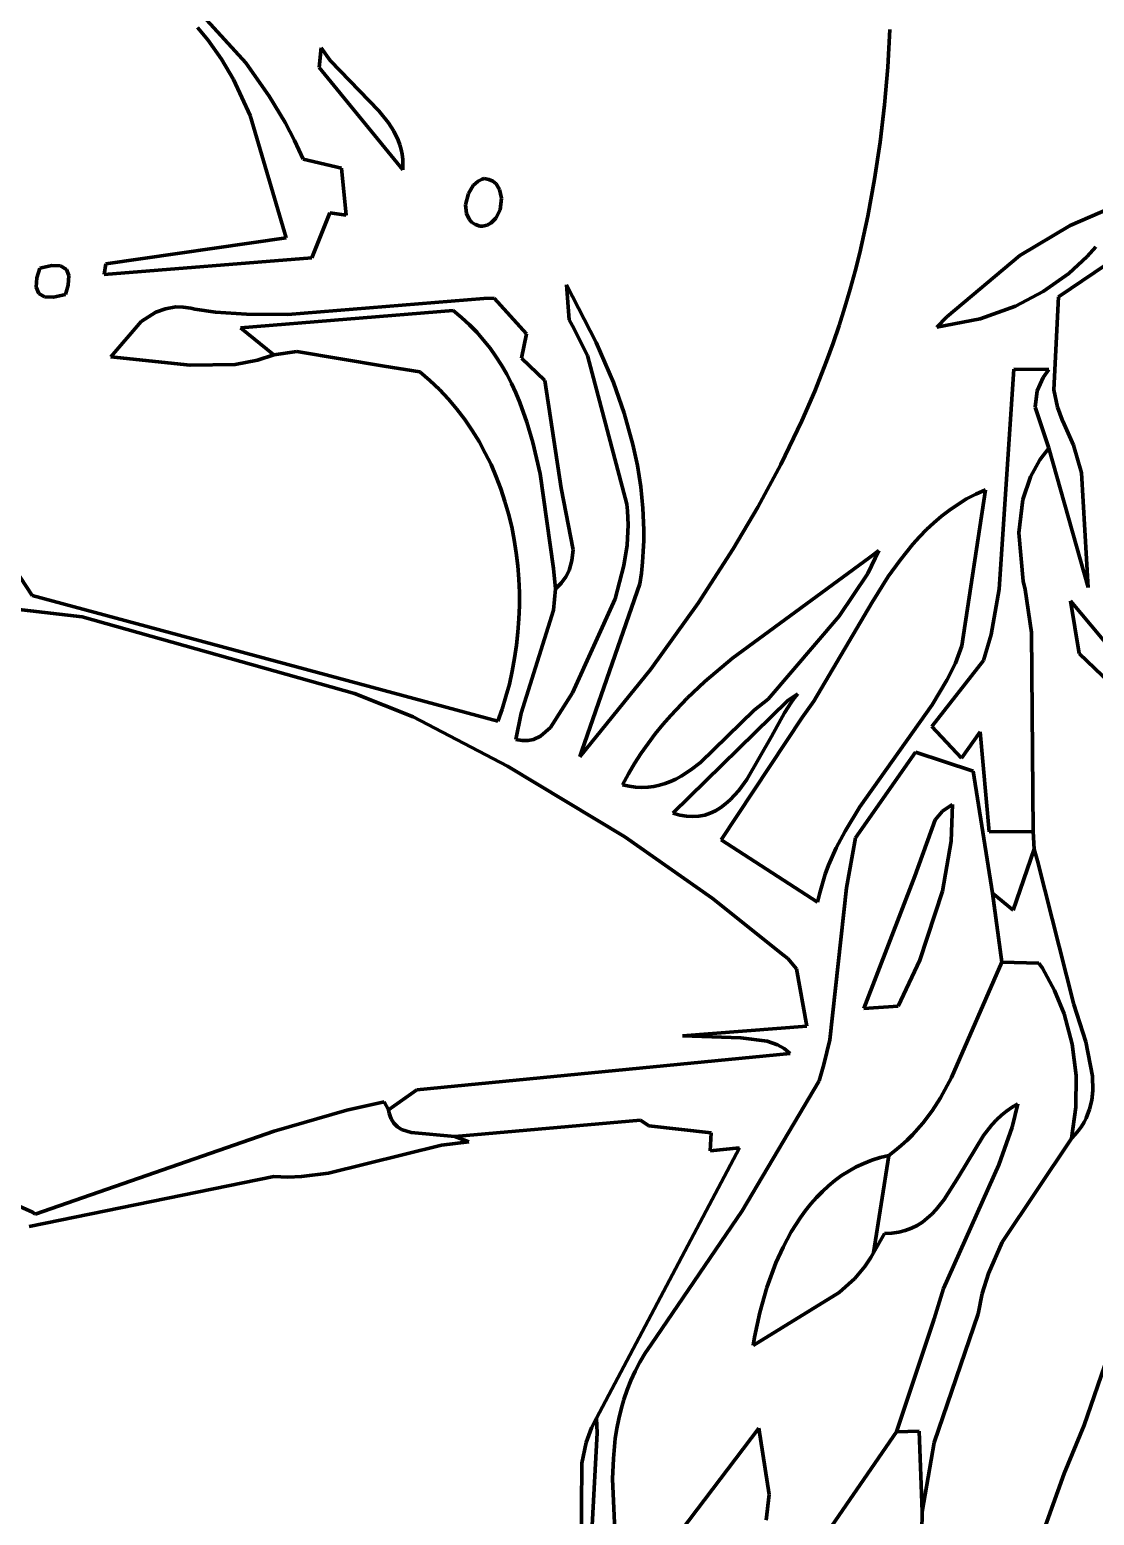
# Model space of a CAD drawing. Header units: millimetres. Extents: x 0 to 8.3, y 0 to 12.4.
# Drawn here: x 3.703 to 4.634, y 2.895 to 4.194 of the extents above; entities that cross this region are included whole.
import ezdxf

# ---------------------------------------------------------------- set-up
doc = ezdxf.new("R2010")
doc.units = ezdxf.units.MM
for name, color, linetype, lineweight in [('color#131313ff', 7, 'CONTINUOUS', 100), ('color#7c7c7cff', 7, 'CONTINUOUS', 100), ('color#c5c5c5ff', 7, 'CONTINUOUS', 100), ('color#ffffffff', 7, 'CONTINUOUS', 100)]:
    doc.layers.add(name, color=color, linetype=linetype, lineweight=lineweight)

msp = doc.modelspace()

# ---------------------------------------------------------------- linework, layer by layer
at = {"layer": 'color#131313ff'}
for p, q in [((3.7839, 4.2841), (3.8921, 4.1652)), ((3.8589, 4.1855), (3.8499, 4.1963)), ((3.871, 4.1685), (3.8589, 4.1855)), ((4.4537, 4.1614), (4.4555, 4.1943)), ((3.8815, 4.1506), (3.871, 4.1685)), ((3.8921, 4.1652), (3.9127, 4.1361)), ((4.4509, 4.1287), (4.4537, 4.1614)), ((3.8961, 4.1192), (3.8815, 4.1506)), ((3.9127, 4.1361), (3.9265, 4.1132)), ((3.9274, 4.0123), (3.8961, 4.1192)), ((4.4471, 4.096), (4.4509, 4.1287)), ((3.9265, 4.1132), (3.9349, 4.0973)), ((3.9349, 4.0973), (3.9424, 4.081)), ((4.4422, 4.0635), (4.4471, 4.096)), ((3.9424, 4.081), (3.9758, 4.0731)), ((3.9758, 4.0731), (3.9799, 4.0322)), ((4.4363, 4.0312), (4.4422, 4.0635)), ((3.9656, 4.0341), (3.95, 3.9947)), ((3.9799, 4.0322), (3.9656, 4.0341)), ((4.4292, 3.9991), (4.4363, 4.0312)), ((4.6484, 4.0382), (4.6132, 4.023)), ((4.6132, 4.023), (4.5692, 3.9968)), ((3.7698, 3.9896), (3.9274, 4.0123)), ((4.6282, 3.996), (4.6357, 4.0043)), ((3.95, 3.9947), (3.7684, 3.9803)), ((3.7684, 3.9803), (3.7698, 3.9896)), ((4.4251, 3.9832), (4.4292, 3.9991)), ((4.5692, 3.9968), (4.5055, 3.9431)), ((4.6552, 3.9959), (4.603, 3.9608)), ((4.612, 3.981), (4.6282, 3.996)), ((4.4208, 3.9673), (4.4251, 3.9832)), ((4.5897, 3.9652), (4.612, 3.981)), ((4.1749, 3.9405), (4.1726, 3.9712)), ((4.1726, 3.9712), (4.1988, 3.9208)), ((4.4162, 3.9515), (4.4208, 3.9673)), ((4.5655, 3.9525), (4.5897, 3.9652)), ((4.4112, 3.9357), (4.4162, 3.9515)), ((4.5345, 3.9414), (4.5655, 3.9525)), ((4.603, 3.9608), (4.5991, 3.8792)), ((3.8876, 3.9337), (4.0737, 3.9486)), ((4.0737, 3.9486), (4.081, 3.9426)), ((4.081, 3.9426), (4.0878, 3.9363)), ((4.0878, 3.9363), (4.0942, 3.9298)), ((4.1779, 3.9354), (4.1749, 3.9405)), ((4.5055, 3.9431), (4.4966, 3.934)), ((4.4966, 3.934), (4.5345, 3.9414)), ((3.9167, 3.91), (3.8876, 3.9337)), ((4.0942, 3.9298), (4.1002, 3.9229)), ((4.191, 3.9093), (4.1779, 3.9354)), ((4.4059, 3.9201), (4.4112, 3.9357)), ((3.9369, 3.9129), (3.9167, 3.91)), ((4.0131, 3.9), (3.9369, 3.9129)), ((4.1002, 3.9229), (4.1058, 3.9158)), ((4.1058, 3.9158), (4.111, 3.9084)), ((4.1988, 3.9208), (4.2137, 3.8858)), ((4.4002, 3.9045), (4.4059, 3.9201)), ((4.0443, 3.8951), (4.0131, 3.9)), ((4.111, 3.9084), (4.1159, 3.9008)), ((4.1159, 3.9008), (4.1204, 3.8929)), ((4.2255, 3.7795), (4.191, 3.9093)), ((4.3898, 3.8782), (4.4002, 3.9045)), ((4.5639, 3.8975), (4.5511, 3.7049)), ((4.5947, 3.897), (4.5639, 3.8975)), ((4.0532, 3.8875), (4.0443, 3.8951)), ((4.0616, 3.8795), (4.0532, 3.8875)), ((4.1204, 3.8929), (4.1245, 3.8849)), ((4.1245, 3.8849), (4.1283, 3.8766)), ((4.2137, 3.8858), (4.2231, 3.859)), ((4.5844, 3.8784), (4.5896, 3.8901)), ((4.5896, 3.8901), (4.5947, 3.897)), ((4.0695, 3.8711), (4.0616, 3.8795)), ((4.1283, 3.8766), (4.1319, 3.8682)), ((4.3785, 3.8523), (4.3898, 3.8782)), ((4.5827, 3.8642), (4.5844, 3.8784)), ((4.5991, 3.8792), (4.6022, 3.8641)), ((4.0769, 3.8624), (4.0695, 3.8711)), ((4.0838, 3.8533), (4.0769, 3.8624)), ((4.1319, 3.8682), (4.1381, 3.851)), ((4.2231, 3.859), (4.2307, 3.8316)), ((4.5945, 3.8284), (4.5827, 3.8642)), ((4.6022, 3.8641), (4.6064, 3.853)), ((4.0903, 3.8438), (4.0838, 3.8533)), ((4.1381, 3.851), (4.1433, 3.8332)), ((4.3601, 3.8141), (4.3785, 3.8523)), ((4.6064, 3.853), (4.6081, 3.8494)), ((4.6081, 3.8494), (4.6163, 3.8309)), ((4.0962, 3.8341), (4.0903, 3.8438)), ((4.1017, 3.8241), (4.0962, 3.8341)), ((4.1433, 3.8332), (4.1496, 3.8059)), ((4.1067, 3.8139), (4.1017, 3.8241)), ((4.2307, 3.8316), (4.2347, 3.8132)), ((4.629, 3.7065), (4.5945, 3.8284)), ((4.6163, 3.8309), (4.6231, 3.8068)), ((4.1113, 3.8034), (4.1067, 3.8139)), ((4.2347, 3.8132), (4.2376, 3.7946)), ((4.3401, 3.7768), (4.3601, 3.8141)), ((4.6231, 3.8068), (4.629, 3.7065)), ((4.1153, 3.7927), (4.1113, 3.8034)), ((4.1496, 3.8059), (4.1612, 3.7231)), ((4.2376, 3.7946), (4.2396, 3.7758)), ((4.1189, 3.7818), (4.1153, 3.7927)), ((4.1221, 3.7708), (4.1189, 3.7818)), ((4.5227, 3.7839), (4.5151, 3.7792)), ((4.5185, 3.6554), (4.5391, 3.792)), ((4.5307, 3.7882), (4.5227, 3.7839)), ((4.5391, 3.792), (4.5307, 3.7882)), ((4.1248, 3.7596), (4.1221, 3.7708)), ((4.2261, 3.7734), (4.2255, 3.7795)), ((4.2266, 3.7614), (4.2261, 3.7734)), ((4.2396, 3.7758), (4.2404, 3.757)), ((4.3186, 3.7402), (4.3401, 3.7768)), ((4.5008, 3.7688), (4.4941, 3.7631)), ((4.5077, 3.7742), (4.5008, 3.7688)), ((4.5151, 3.7792), (4.5077, 3.7742)), ((4.127, 3.7483), (4.1248, 3.7596)), ((4.2257, 3.7434), (4.2266, 3.7614)), ((4.2404, 3.757), (4.2403, 3.7476)), ((4.4877, 3.7571), (4.4815, 3.7509)), ((4.4941, 3.7631), (4.4877, 3.7571)), ((4.1288, 3.7369), (4.127, 3.7483)), ((4.223, 3.7257), (4.2257, 3.7434)), ((4.2403, 3.7476), (4.2399, 3.7381)), ((4.4757, 3.7443), (4.4646, 3.7305)), ((4.4815, 3.7509), (4.4757, 3.7443)), ((4.1301, 3.7254), (4.1288, 3.7369)), ((4.2392, 3.7286), (4.2382, 3.7191)), ((4.2399, 3.7381), (4.2392, 3.7286)), ((4.2879, 3.6927), (4.3186, 3.7402)), ((4.4376, 3.7325), (4.3179, 3.6446)), ((4.4362, 3.7186), (4.4458, 3.7389)), ((4.4458, 3.7389), (4.4376, 3.7325)), ((4.4646, 3.7305), (4.4542, 3.716)), ((3.6898, 3.7232), (3.7053, 3.6995)), ((4.131, 3.7138), (4.1301, 3.7254)), ((4.1612, 3.7231), (4.1631, 3.7053)), ((4.2154, 3.6967), (4.223, 3.7257)), ((4.2382, 3.7191), (4.2369, 3.7096)), ((4.4112, 3.6815), (4.4362, 3.7186)), ((4.4542, 3.716), (4.4397, 3.6931)), ((4.1315, 3.7022), (4.131, 3.7138)), ((4.1631, 3.7053), (4.1612, 3.6866)), ((4.2369, 3.7096), (4.1861, 3.5636)), ((4.5511, 3.7049), (4.5441, 3.6653)), ((3.7489, 3.6809), (3.662, 3.691)), ((3.7053, 3.6995), (4.1126, 3.5895)), ((4.1311, 3.6791), (4.1315, 3.6906)), ((4.1315, 3.6906), (4.1315, 3.7022)), ((4.1779, 3.6143), (4.2154, 3.6967)), ((4.2465, 3.6352), (4.2879, 3.6927)), ((4.4397, 3.6931), (4.389, 3.6072)), ((4.6213, 3.6489), (4.6135, 3.6948)), ((4.6135, 3.6948), (4.6602, 3.6391)), ((3.9874, 3.6139), (3.7489, 3.6809)), ((4.1302, 3.6675), (4.1311, 3.6791)), ((4.1612, 3.6866), (4.133, 3.5966)), ((4.349, 3.6089), (4.4112, 3.6815)), ((4.129, 3.656), (4.1302, 3.6675)), ((4.5441, 3.6653), (4.5374, 3.6426)), ((4.1273, 3.6446), (4.129, 3.656)), ((4.5129, 3.6403), (4.5185, 3.6554)), ((4.1252, 3.6333), (4.1273, 3.6446)), ((4.3179, 3.6446), (4.2937, 3.6242)), ((4.5374, 3.6426), (4.4924, 3.5848)), ((4.5054, 3.6254), (4.5129, 3.6403)), ((4.6483, 3.6228), (4.6213, 3.6489)), ((4.1227, 3.6221), (4.1252, 3.6333)), ((4.1843, 3.5583), (4.2465, 3.6352)), ((4.4926, 3.6039), (4.5054, 3.6254)), ((4.0385, 3.5934), (3.9874, 3.6139)), ((4.1197, 3.6111), (4.1227, 3.6221)), ((4.1586, 3.584), (4.1779, 3.6143)), ((4.2937, 3.6242), (4.2784, 3.6098)), ((4.375, 3.6134), (4.3662, 3.6077)), ((4.372, 3.6098), (4.375, 3.6134)), ((4.1126, 3.5895), (4.1164, 3.6002)), ((4.1164, 3.6002), (4.1197, 3.6111)), ((4.2784, 3.6098), (4.2639, 3.5946)), ((4.3662, 3.6077), (4.2657, 3.5092)), ((4.2899, 3.5535), (4.3368, 3.5991)), ((4.3368, 3.5991), (4.349, 3.6089)), ((4.3634, 3.5969), (4.3691, 3.6058)), ((4.3691, 3.6058), (4.372, 3.6098)), ((4.389, 3.6072), (4.3788, 3.5928)), ((4.4294, 3.5148), (4.4926, 3.6039)), ((4.1211, 3.5503), (4.0385, 3.5934)), ((4.133, 3.5966), (4.1283, 3.5735)), ((4.2571, 3.5867), (4.2504, 3.5786)), ((4.2639, 3.5946), (4.2571, 3.5867)), ((4.3788, 3.5928), (4.308, 3.4858)), ((4.3521, 3.5763), (4.3634, 3.5969)), ((4.1283, 3.5735), (4.134, 3.5726)), ((4.134, 3.5726), (4.1392, 3.5727)), ((4.1392, 3.5727), (4.1439, 3.5737)), ((4.1439, 3.5737), (4.1501, 3.5765)), ((4.1501, 3.5765), (4.1586, 3.584)), ((4.2504, 3.5786), (4.2441, 3.5702)), ((4.3305, 3.5386), (4.3521, 3.5763)), ((4.4924, 3.5848), (4.5182, 3.5573)), ((4.5182, 3.5573), (4.5347, 3.5804)), ((4.5347, 3.5804), (4.5423, 3.4927)), ((4.1861, 3.5636), (4.1843, 3.5583)), ((4.238, 3.5616), (4.2322, 3.5526)), ((4.2441, 3.5702), (4.238, 3.5616)), ((4.478, 3.5625), (4.4254, 3.4877)), ((4.5283, 3.5458), (4.478, 3.5625)), ((4.2237, 3.4884), (4.1211, 3.5503)), ((4.2322, 3.5526), (4.2268, 3.5434)), ((4.2729, 3.5414), (4.2816, 3.547)), ((4.2816, 3.547), (4.2899, 3.5535)), ((4.2268, 3.5434), (4.2216, 3.5339)), ((4.2216, 3.5339), (4.2275, 3.5327)), ((4.2492, 3.5326), (4.2542, 3.5337)), ((4.2542, 3.5337), (4.2591, 3.5351)), ((4.2591, 3.5351), (4.2638, 3.5369)), ((4.2638, 3.5369), (4.2684, 3.539)), ((4.2684, 3.539), (4.2729, 3.5414)), ((4.3235, 3.5291), (4.3305, 3.5386)), ((4.5453, 3.4391), (4.5283, 3.5458)), ((4.2275, 3.5327), (4.2332, 3.532)), ((4.2332, 3.532), (4.2387, 3.5317)), ((4.2387, 3.5317), (4.2441, 3.532)), ((4.2441, 3.532), (4.2492, 3.5326)), ((4.3118, 3.5172), (4.3159, 3.5208)), ((4.3159, 3.5208), (4.3197, 3.5248)), ((4.3197, 3.5248), (4.3235, 3.5291)), ((4.2657, 3.5092), (4.2718, 3.5074)), ((4.2886, 3.5065), (4.2937, 3.5075)), ((4.2937, 3.5075), (4.2985, 3.5092)), ((4.2985, 3.5092), (4.3031, 3.5113)), ((4.3031, 3.5113), (4.3076, 3.514)), ((4.3076, 3.514), (4.3118, 3.5172)), ((4.4164, 3.4935), (4.4294, 3.5148)), ((4.2718, 3.5074), (4.2777, 3.5064)), ((4.2777, 3.5064), (4.2833, 3.5061)), ((4.2833, 3.5061), (4.2886, 3.5065)), ((4.3, 3.4349), (4.2237, 3.4884)), ((4.308, 3.4858), (4.3924, 3.4312)), ((4.4087, 3.4788), (4.4164, 3.4935)), ((4.4254, 3.4877), (4.4177, 3.4438)), ((4.5423, 3.4927), (4.5808, 3.493)), ((4.5808, 3.493), (4.5818, 3.4776)), ((4.402, 3.4636), (4.4087, 3.4788)), ((4.5818, 3.4776), (4.5634, 3.4242)), ((4.3965, 3.4477), (4.3991, 3.4557)), ((4.3991, 3.4557), (4.402, 3.4636)), ((4.3943, 3.4396), (4.3965, 3.4477)), ((4.4177, 3.4438), (4.403, 3.3109)), ((4.3624, 3.3851), (4.3, 3.4349)), ((4.3924, 3.4312), (4.3943, 3.4396)), ((4.5634, 3.4242), (4.5453, 3.4391)), ((4.3664, 3.382), (4.3624, 3.3851)), ((4.3739, 3.373), (4.3664, 3.382)), ((4.5096, 3.2781), (4.5535, 3.3788)), ((4.5535, 3.3788), (4.586, 3.3781)), ((4.586, 3.3781), (4.589, 3.3735)), ((4.383, 3.323), (4.3739, 3.373)), ((4.589, 3.3735), (4.5996, 3.3542)), ((4.5996, 3.3542), (4.6079, 3.3338)), ((4.6079, 3.3338), (4.6149, 3.3071)), ((4.2743, 3.3145), (4.383, 3.323)), ((4.3251, 3.3126), (4.2743, 3.3145)), ((4.3481, 3.3099), (4.3251, 3.3126)), ((4.3572, 3.3066), (4.3481, 3.3099)), ((4.363, 3.3033), (4.3572, 3.3066)), ((4.3684, 3.2991), (4.363, 3.3033)), ((4.403, 3.3109), (4.3979, 3.2893)), ((4.6149, 3.3071), (4.6184, 3.2797)), ((4.0418, 3.2671), (4.3684, 3.2991)), ((4.3979, 3.2893), (4.3936, 3.275)), ((4.3936, 3.275), (4.3265, 3.1615)), ((4.4998, 3.2602), (4.5096, 3.2781)), ((4.6184, 3.2797), (4.6182, 3.252)), ((4.017, 3.2498), (4.0418, 3.2671)), ((4.0176, 3.2469), (4.017, 3.2498)), ((4.4844, 3.238), (4.4925, 3.2488)), ((4.4925, 3.2488), (4.4998, 3.2602)), ((4.5576, 3.2487), (4.5531, 3.245)), ((4.5625, 3.252), (4.5576, 3.2487)), ((4.5676, 3.2549), (4.5625, 3.252)), ((4.5626, 3.2345), (4.5676, 3.2549)), ((4.6182, 3.252), (4.6145, 3.2248)), ((4.0184, 3.2443), (4.0176, 3.2469)), ((4.0194, 3.2419), (4.0184, 3.2443)), ((4.0218, 3.238), (4.0194, 3.2419)), ((4.0249, 3.2349), (4.0218, 3.238)), ((4.0285, 3.2326), (4.0249, 3.2349)), ((4.2373, 3.2407), (4.0751, 3.2263)), ((4.2448, 3.2356), (4.2373, 3.2407)), ((4.2993, 3.2297), (4.2448, 3.2356)), ((4.4755, 3.2279), (4.4844, 3.238)), ((4.5449, 3.2367), (4.5375, 3.2274)), ((4.5488, 3.241), (4.5449, 3.2367)), ((4.5531, 3.245), (4.5488, 3.241)), ((4.0369, 3.2298), (4.0285, 3.2326)), ((4.0751, 3.2263), (4.0369, 3.2298)), ((4.2983, 3.2139), (4.2993, 3.2297)), ((4.4656, 3.2185), (4.4707, 3.2231)), ((4.4707, 3.2231), (4.4755, 3.2279)), ((4.5375, 3.2274), (4.5157, 3.1912)), ((4.5509, 3.2017), (4.5626, 3.2345)), ((4.6145, 3.2248), (4.5539, 3.1341)), ((4.1989, 2.9801), (4.3241, 3.2166)), ((4.3241, 3.2166), (4.2983, 3.2139)), ((4.4412, 3.1247), (4.4547, 3.2099)), ((4.4547, 3.2099), (4.4603, 3.2141)), ((4.4603, 3.2141), (4.4656, 3.2185)), ((4.5024, 3.0936), (4.5509, 3.2017)), ((4.5157, 3.1912), (4.5032, 3.1714)), ((4.5032, 3.1714), (4.4962, 3.1626)), ((4.3265, 3.1615), (4.2468, 3.0446)), ((4.4923, 3.1586), (4.4883, 3.1549)), ((4.4962, 3.1626), (4.4923, 3.1586)), ((4.4691, 3.1443), (4.4635, 3.1428)), ((4.4744, 3.1463), (4.4691, 3.1443)), ((4.4794, 3.1487), (4.4744, 3.1463)), ((4.484, 3.1516), (4.4794, 3.1487)), ((4.4883, 3.1549), (4.484, 3.1516)), ((4.4509, 3.1415), (4.4412, 3.1247)), ((4.4574, 3.1418), (4.4509, 3.1415)), ((4.4635, 3.1428), (4.4574, 3.1418)), ((4.5539, 3.1341), (4.5418, 3.1065)), ((4.5418, 3.1065), (4.5364, 3.0892)), ((4.4942, 3.0669), (4.5024, 3.0936)), ((4.6256, 2.974), (4.6674, 3.0958)), ((4.5364, 3.0892), (4.5327, 3.0712)), ((4.4615, 2.9681), (4.4942, 3.0669)), ((4.5327, 3.0712), (4.4943, 2.9589)), ((4.2468, 3.0446), (4.2416, 3.0369)), ((4.2369, 3.0291), (4.2327, 3.0211)), ((4.2416, 3.0369), (4.2369, 3.0291)), ((4.2327, 3.0211), (4.229, 3.013)), ((4.2257, 3.0048), (4.2229, 2.9965)), ((4.229, 3.013), (4.2257, 3.0048)), ((4.2205, 2.9881), (4.2185, 2.9796)), ((4.2229, 2.9965), (4.2205, 2.9881)), ((4.1996, 2.9672), (4.1989, 2.9801)), ((4.2185, 2.9796), (4.2168, 2.971)), ((4.1951, 2.8863), (4.1996, 2.9672)), ((4.2154, 2.9624), (4.2137, 2.9449)), ((4.2168, 2.971), (4.2154, 2.9624)), ((4.4812, 2.9686), (4.4615, 2.9681)), ((4.4838, 2.8982), (4.4812, 2.9686)), ((4.608, 2.9318), (4.6256, 2.974)), ((4.4943, 2.9589), (4.4838, 2.8982)), ((4.2137, 2.9449), (4.2129, 2.9271)), ((4.2129, 2.9271), (4.2171, 2.8371)), ((4.5668, 2.8169), (4.608, 2.9318))]:
    msp.add_line(p, q, dxfattribs=at)
at = {"layer": 'color#7c7c7cff'}
for p, q in [((3.9563, 4.1611), (3.9582, 4.1783)), ((3.9582, 4.1783), (3.966, 4.1673)), ((4.0294, 4.0717), (3.9563, 4.1611)), ((3.966, 4.1673), (4.0084, 4.1234)), ((4.0084, 4.1234), (4.0169, 4.1128)), ((4.0169, 4.1128), (4.0216, 4.1054)), ((4.0216, 4.1054), (4.0254, 4.0977)), ((4.0254, 4.0977), (4.0269, 4.0937)), ((4.0269, 4.0937), (4.0281, 4.0895)), ((4.0281, 4.0895), (4.0289, 4.0853)), ((4.0289, 4.0853), (4.0295, 4.0809)), ((4.0295, 4.0809), (4.0296, 4.0764)), ((4.0296, 4.0764), (4.0294, 4.0717)), ((4.0869, 4.0511), (4.0911, 4.0579)), ((4.0911, 4.0579), (4.0954, 4.0618)), ((4.0954, 4.0618), (4.0988, 4.0635)), ((4.0988, 4.0635), (4.1006, 4.064)), ((4.1006, 4.064), (4.1049, 4.0633)), ((4.1049, 4.0633), (4.1084, 4.0617)), ((4.1084, 4.0617), (4.1112, 4.0594)), ((4.1112, 4.0594), (4.1142, 4.0546)), ((4.1142, 4.0546), (4.1159, 4.0469)), ((4.0845, 4.0411), (4.0869, 4.0511)), ((4.0852, 4.0334), (4.0845, 4.0411)), ((4.1159, 4.0469), (4.1146, 4.0367)), ((4.0875, 4.0285), (4.0852, 4.0334)), ((4.0899, 4.0258), (4.0875, 4.0285)), ((4.1109, 4.0294), (4.1067, 4.0253)), ((4.1146, 4.0367), (4.1109, 4.0294)), ((4.0931, 4.0238), (4.0899, 4.0258)), ((4.097, 4.0226), (4.0931, 4.0238)), ((4.0993, 4.0224), (4.097, 4.0226)), ((4.1033, 4.0234), (4.0993, 4.0224)), ((4.1067, 4.0253), (4.1033, 4.0234)), ((4.4953, 3.5034), (4.5017, 3.5109)), ((4.5017, 3.5109), (4.5081, 3.5154)), ((4.5081, 3.5154), (4.5105, 3.5166)), ((4.5105, 3.5166), (4.5091, 3.4848)), ((4.4775, 3.454), (4.4953, 3.5034)), ((4.5091, 3.4848), (4.5016, 3.441)), ((4.5634, 3.4242), (4.5818, 3.4776)), ((4.5818, 3.4776), (4.5847, 3.4674)), ((4.5847, 3.4674), (4.6164, 3.3417)), ((4.4329, 3.3382), (4.4775, 3.454)), ((4.5016, 3.441), (4.4817, 3.3807)), ((4.5535, 3.3788), (4.5453, 3.4391)), ((4.5453, 3.4391), (4.5634, 3.4242)), ((4.4817, 3.3807), (4.4627, 3.3404)), ((4.586, 3.3781), (4.5535, 3.3788)), ((4.589, 3.3735), (4.586, 3.3781)), ((4.5996, 3.3542), (4.589, 3.3735)), ((4.6079, 3.3338), (4.5996, 3.3542)), ((4.4627, 3.3404), (4.4329, 3.3382)), ((4.6164, 3.3417), (4.627, 3.3092)), ((4.6149, 3.3071), (4.6079, 3.3338)), ((4.6184, 3.2797), (4.6149, 3.3071)), ((4.627, 3.3092), (4.6328, 3.2792)), ((4.6182, 3.252), (4.6184, 3.2797)), ((4.6328, 3.2792), (4.6331, 3.2665)), ((4.6331, 3.2665), (4.6322, 3.2583)), ((3.9169, 3.2311), (3.9806, 3.2495)), ((3.9806, 3.2495), (4.0132, 3.2566)), ((4.0132, 3.2566), (4.017, 3.2498)), ((4.017, 3.2498), (4.0176, 3.2469)), ((4.6145, 3.2248), (4.6182, 3.252)), ((4.6303, 3.2503), (4.6274, 3.2425)), ((4.6322, 3.2583), (4.6303, 3.2503)), ((4.0176, 3.2469), (4.0184, 3.2443)), ((4.0184, 3.2443), (4.0194, 3.2419)), ((4.0194, 3.2419), (4.0218, 3.238)), ((4.0218, 3.238), (4.0249, 3.2349)), ((4.0249, 3.2349), (4.0285, 3.2326)), ((4.6232, 3.2351), (4.6207, 3.2316)), ((4.6254, 3.2388), (4.6232, 3.2351)), ((4.6274, 3.2425), (4.6254, 3.2388)), ((3.7079, 3.1584), (3.9169, 3.2311)), ((4.0285, 3.2326), (4.0369, 3.2298)), ((4.0369, 3.2298), (4.0751, 3.2263)), ((4.0751, 3.2263), (4.0873, 3.2216)), ((4.6177, 3.2281), (4.6145, 3.2248)), ((4.6207, 3.2316), (4.6177, 3.2281)), ((4.0634, 3.2187), (3.9645, 3.1943)), ((4.0873, 3.2216), (4.0634, 3.2187)), ((3.646, 3.187), (3.7055, 3.1601)), ((3.9166, 3.1914), (3.7028, 3.1477)), ((3.9288, 3.1909), (3.9166, 3.1914)), ((3.9408, 3.1913), (3.9288, 3.1909)), ((3.9645, 3.1943), (3.9408, 3.1913)), ((3.7055, 3.1601), (3.7079, 3.1584)), ((4.1947, 2.9717), (4.1989, 2.9801)), ((4.1989, 2.9801), (4.1996, 2.9672)), ((4.19, 2.9587), (4.1947, 2.9717)), ((4.1996, 2.9672), (4.1951, 2.8863)), ((4.186, 2.9407), (4.19, 2.9587)), ((4.1855, 2.8472), (4.186, 2.9407))]:
    msp.add_line(p, q, dxfattribs=at)
at = {"layer": 'color#c5c5c5ff'}
for p, q in [((3.7089, 3.9692), (3.7095, 3.9773)), ((3.7095, 3.9773), (3.7119, 3.9856)), ((3.7119, 3.9856), (3.7224, 3.988)), ((3.7224, 3.988), (3.7302, 3.9877)), ((3.7302, 3.9877), (3.7352, 3.9847)), ((3.7352, 3.9847), (3.7374, 3.9792)), ((3.7374, 3.9792), (3.7368, 3.971)), ((3.7112, 3.9637), (3.7089, 3.9692)), ((3.7162, 3.9608), (3.7112, 3.9637)), ((3.7344, 3.9626), (3.7239, 3.9604)), ((3.7368, 3.971), (3.7344, 3.9626)), ((3.7239, 3.9604), (3.7162, 3.9608)), ((3.8135, 3.9473), (3.822, 3.9503)), ((3.822, 3.9503), (3.8311, 3.9518)), ((3.8311, 3.9518), (3.8374, 3.9517)), ((3.8374, 3.9517), (3.8441, 3.9508)), ((3.8441, 3.9508), (3.8475, 3.9499)), ((3.8475, 3.9499), (3.8656, 3.9474)), ((3.9289, 3.9452), (4.1005, 3.9592)), ((4.1005, 3.9592), (4.1095, 3.9596)), ((4.1095, 3.9596), (4.1377, 3.9284)), ((3.7741, 3.9082), (3.8006, 3.9392)), ((3.8006, 3.9392), (3.8135, 3.9473)), ((3.8656, 3.9474), (3.8928, 3.9454)), ((4.0737, 3.9486), (3.8876, 3.9337)), ((3.8928, 3.9454), (3.9289, 3.9452)), ((4.081, 3.9426), (4.0737, 3.9486)), ((4.0878, 3.9363), (4.081, 3.9426)), ((4.0942, 3.9298), (4.0878, 3.9363)), ((3.8876, 3.9337), (3.9167, 3.91)), ((4.1002, 3.9229), (4.0942, 3.9298)), ((4.1377, 3.9284), (4.1333, 3.9071)), ((4.1058, 3.9158), (4.1002, 3.9229)), ((4.111, 3.9084), (4.1058, 3.9158)), ((3.8435, 3.9009), (3.7741, 3.9082)), ((3.883, 3.9016), (3.8435, 3.9009)), ((3.9024, 3.9053), (3.883, 3.9016)), ((3.9167, 3.91), (3.9024, 3.9053)), ((4.1159, 3.9008), (4.111, 3.9084)), ((4.1204, 3.8929), (4.1159, 3.9008)), ((4.1333, 3.9071), (4.1537, 3.8874)), ((4.5511, 3.7049), (4.5639, 3.8975)), ((4.5639, 3.8975), (4.5947, 3.897)), ((4.1245, 3.8849), (4.1204, 3.8929)), ((4.1283, 3.8766), (4.1245, 3.8849)), ((4.1537, 3.8874), (4.1679, 3.7933)), ((4.5896, 3.8901), (4.5844, 3.8784)), ((4.5947, 3.897), (4.5896, 3.8901)), ((4.1319, 3.8682), (4.1283, 3.8766)), ((4.5844, 3.8784), (4.5827, 3.8642)), ((4.1381, 3.851), (4.1319, 3.8682)), ((4.5827, 3.8642), (4.5945, 3.8284)), ((4.1433, 3.8332), (4.1381, 3.851)), ((4.1496, 3.8059), (4.1433, 3.8332)), ((4.5945, 3.8284), (4.5868, 3.8182)), ((4.5868, 3.8182), (4.5787, 3.8034)), ((4.1612, 3.7231), (4.1496, 3.8059)), ((4.5787, 3.8034), (4.572, 3.7835)), ((4.1679, 3.7933), (4.1784, 3.7394)), ((4.572, 3.7835), (4.5683, 3.7542)), ((4.5683, 3.7542), (4.5722, 3.7121)), ((4.1775, 3.7302), (4.1749, 3.7214)), ((4.1784, 3.7394), (4.1775, 3.7302)), ((4.1631, 3.7053), (4.1612, 3.7231)), ((4.172, 3.7158), (4.1681, 3.7104)), ((4.1749, 3.7214), (4.172, 3.7158)), ((4.1681, 3.7104), (4.1631, 3.7053)), ((4.5441, 3.6653), (4.5511, 3.7049)), ((4.5722, 3.7121), (4.5738, 3.7046)), ((4.5738, 3.7046), (4.5796, 3.6672)), ((4.5374, 3.6426), (4.5441, 3.6653)), ((4.5796, 3.6672), (4.5808, 3.493)), ((4.4924, 3.5848), (4.5374, 3.6426)), ((4.5182, 3.5573), (4.4924, 3.5848)), ((4.5347, 3.5804), (4.5182, 3.5573)), ((4.5423, 3.4927), (4.5347, 3.5804)), ((4.5808, 3.493), (4.5423, 3.4927)), ((4.4547, 3.2099), (4.4412, 3.1247)), ((4.4471, 3.2081), (4.4547, 3.2099)), ((4.4134, 3.1922), (4.4196, 3.1962)), ((4.4196, 3.1962), (4.426, 3.1998)), ((4.426, 3.1998), (4.4328, 3.2029)), ((4.4328, 3.2029), (4.4398, 3.2057)), ((4.4398, 3.2057), (4.4471, 3.2081)), ((4.3965, 3.1783), (4.4019, 3.1833)), ((4.4019, 3.1833), (4.4075, 3.1879)), ((4.4075, 3.1879), (4.4134, 3.1922)), ((4.3865, 3.1675), (4.3913, 3.1731)), ((4.3913, 3.1731), (4.3965, 3.1783)), ((4.3774, 3.1557), (4.3818, 3.1618)), ((4.3818, 3.1618), (4.3865, 3.1675)), ((4.3693, 3.1431), (4.3774, 3.1557)), ((4.3622, 3.1297), (4.3693, 3.1431)), ((4.3558, 3.1158), (4.3622, 3.1297)), ((4.4389, 3.1205), (4.4337, 3.1128)), ((4.4412, 3.1247), (4.4389, 3.1205)), ((4.3479, 3.0943), (4.3558, 3.1158)), ((4.4337, 3.1128), (4.4248, 3.1023)), ((4.3417, 3.0724), (4.3479, 3.0943)), ((4.4248, 3.1023), (4.4111, 3.0901)), ((4.4111, 3.0901), (4.3359, 3.0437)), ((4.3371, 3.0508), (4.3417, 3.0724)), ((4.3359, 3.0437), (4.3371, 3.0508)), ((4.2732, 2.8822), (4.3409, 2.9714)), ((4.3409, 2.9714), (4.35, 2.9134)), ((4.3474, 2.8027), (4.4615, 2.9681)), ((4.4615, 2.9681), (4.4812, 2.9686)), ((4.4812, 2.9686), (4.4838, 2.8982)), ((4.35, 2.9134), (4.3475, 2.8909)), ((4.4838, 2.8982), (4.4833, 2.8631))]:
    msp.add_line(p, q, dxfattribs=at)
at = {"layer": 'color#ffffffff'}
for p, q in [((3.8921, 4.1652), (3.7839, 4.2841)), ((3.8499, 4.1963), (3.8589, 4.1855)), ((3.8589, 4.1855), (3.871, 4.1685)), ((4.4555, 4.1943), (4.4537, 4.1614)), ((3.9582, 4.1783), (3.9563, 4.1611)), ((3.966, 4.1673), (3.9582, 4.1783)), ((3.871, 4.1685), (3.8815, 4.1506)), ((3.9127, 4.1361), (3.8921, 4.1652)), ((3.9563, 4.1611), (4.0294, 4.0717)), ((4.0084, 4.1234), (3.966, 4.1673)), ((4.4537, 4.1614), (4.4509, 4.1287)), ((3.8815, 4.1506), (3.8961, 4.1192)), ((3.9265, 4.1132), (3.9127, 4.1361)), ((3.8961, 4.1192), (3.9274, 4.0123)), ((4.0169, 4.1128), (4.0084, 4.1234)), ((4.4509, 4.1287), (4.4471, 4.096)), ((3.9349, 4.0973), (3.9265, 4.1132)), ((4.0216, 4.1054), (4.0169, 4.1128)), ((4.0254, 4.0977), (4.0216, 4.1054)), ((3.9424, 4.081), (3.9349, 4.0973)), ((4.0269, 4.0937), (4.0254, 4.0977)), ((4.0281, 4.0895), (4.0269, 4.0937)), ((4.4471, 4.096), (4.4422, 4.0635)), ((3.9758, 4.0731), (3.9424, 4.081)), ((4.0289, 4.0853), (4.0281, 4.0895)), ((4.0295, 4.0809), (4.0289, 4.0853)), ((4.0296, 4.0764), (4.0295, 4.0809)), ((3.9799, 4.0322), (3.9758, 4.0731)), ((4.0294, 4.0717), (4.0296, 4.0764)), ((4.0911, 4.0579), (4.0869, 4.0511)), ((4.0954, 4.0618), (4.0911, 4.0579)), ((4.0988, 4.0635), (4.0954, 4.0618)), ((4.1006, 4.064), (4.0988, 4.0635)), ((4.1049, 4.0633), (4.1006, 4.064)), ((4.1084, 4.0617), (4.1049, 4.0633)), ((4.1112, 4.0594), (4.1084, 4.0617)), ((4.1142, 4.0546), (4.1112, 4.0594)), ((4.1159, 4.0469), (4.1142, 4.0546)), ((4.4422, 4.0635), (4.4363, 4.0312)), ((4.0869, 4.0511), (4.0845, 4.0411)), ((4.0845, 4.0411), (4.0852, 4.0334)), ((4.1146, 4.0367), (4.1159, 4.0469)), ((3.95, 3.9947), (3.9656, 4.0341)), ((3.9656, 4.0341), (3.9799, 4.0322)), ((4.0852, 4.0334), (4.0875, 4.0285)), ((4.0875, 4.0285), (4.0899, 4.0258)), ((4.1067, 4.0253), (4.1109, 4.0294)), ((4.1109, 4.0294), (4.1146, 4.0367)), ((4.4363, 4.0312), (4.4292, 3.9991)), ((4.6132, 4.023), (4.6484, 4.0382)), ((4.0899, 4.0258), (4.0931, 4.0238)), ((4.0931, 4.0238), (4.097, 4.0226)), ((4.097, 4.0226), (4.0993, 4.0224)), ((4.0993, 4.0224), (4.1033, 4.0234)), ((4.1033, 4.0234), (4.1067, 4.0253)), ((4.5692, 3.9968), (4.6132, 4.023)), ((3.9274, 4.0123), (3.7698, 3.9896)), ((4.6357, 4.0043), (4.6282, 3.996)), ((3.7684, 3.9803), (3.95, 3.9947)), ((3.7698, 3.9896), (3.7684, 3.9803)), ((4.4292, 3.9991), (4.4251, 3.9832)), ((4.5055, 3.9431), (4.5692, 3.9968)), ((4.603, 3.9608), (4.6552, 3.9959)), ((4.6282, 3.996), (4.612, 3.981)), ((3.7095, 3.9773), (3.7089, 3.9692)), ((3.7119, 3.9856), (3.7095, 3.9773)), ((3.7224, 3.988), (3.7119, 3.9856)), ((3.7302, 3.9877), (3.7224, 3.988)), ((3.7352, 3.9847), (3.7302, 3.9877)), ((3.7374, 3.9792), (3.7352, 3.9847)), ((3.7368, 3.971), (3.7374, 3.9792)), ((4.4251, 3.9832), (4.4208, 3.9673)), ((4.612, 3.981), (4.5897, 3.9652)), ((3.7089, 3.9692), (3.7112, 3.9637)), ((3.7112, 3.9637), (3.7162, 3.9608)), ((3.7239, 3.9604), (3.7344, 3.9626)), ((3.7344, 3.9626), (3.7368, 3.971)), ((4.1988, 3.9208), (4.1726, 3.9712)), ((4.1726, 3.9712), (4.1749, 3.9405)), ((4.4208, 3.9673), (4.4162, 3.9515)), ((4.5897, 3.9652), (4.5655, 3.9525)), ((3.7162, 3.9608), (3.7239, 3.9604)), ((3.822, 3.9503), (3.8135, 3.9473)), ((3.8311, 3.9518), (3.822, 3.9503)), ((3.8374, 3.9517), (3.8311, 3.9518)), ((3.8441, 3.9508), (3.8374, 3.9517)), ((3.8475, 3.9499), (3.8441, 3.9508)), ((3.8656, 3.9474), (3.8475, 3.9499)), ((4.1005, 3.9592), (3.9289, 3.9452)), ((4.1095, 3.9596), (4.1005, 3.9592)), ((4.1377, 3.9284), (4.1095, 3.9596)), ((4.4162, 3.9515), (4.4112, 3.9357)), ((4.5655, 3.9525), (4.5345, 3.9414)), ((4.5991, 3.8792), (4.603, 3.9608)), ((3.8006, 3.9392), (3.7741, 3.9082)), ((3.8135, 3.9473), (3.8006, 3.9392)), ((3.8928, 3.9454), (3.8656, 3.9474)), ((3.9289, 3.9452), (3.8928, 3.9454)), ((4.1749, 3.9405), (4.1779, 3.9354)), ((4.4966, 3.934), (4.5055, 3.9431)), ((4.5345, 3.9414), (4.4966, 3.934)), ((4.1333, 3.9071), (4.1377, 3.9284)), ((4.1779, 3.9354), (4.191, 3.9093)), ((4.4112, 3.9357), (4.4059, 3.9201)), ((3.9167, 3.91), (3.9369, 3.9129)), ((3.9369, 3.9129), (4.0131, 3.9)), ((4.2137, 3.8858), (4.1988, 3.9208)), ((4.4059, 3.9201), (4.4002, 3.9045)), ((3.7741, 3.9082), (3.8435, 3.9009)), ((3.8435, 3.9009), (3.883, 3.9016)), ((3.883, 3.9016), (3.9024, 3.9053)), ((3.9024, 3.9053), (3.9167, 3.91)), ((4.0131, 3.9), (4.0443, 3.8951)), ((4.1537, 3.8874), (4.1333, 3.9071)), ((4.191, 3.9093), (4.2255, 3.7795)), ((4.4002, 3.9045), (4.3898, 3.8782)), ((4.0443, 3.8951), (4.0532, 3.8875)), ((4.0532, 3.8875), (4.0616, 3.8795)), ((4.1679, 3.7933), (4.1537, 3.8874)), ((4.2231, 3.859), (4.2137, 3.8858)), ((4.0616, 3.8795), (4.0695, 3.8711)), ((4.3898, 3.8782), (4.3785, 3.8523)), ((4.6022, 3.8641), (4.5991, 3.8792)), ((4.0695, 3.8711), (4.0769, 3.8624)), ((4.0769, 3.8624), (4.0838, 3.8533)), ((4.2307, 3.8316), (4.2231, 3.859)), ((4.6064, 3.853), (4.6022, 3.8641)), ((4.0838, 3.8533), (4.0903, 3.8438)), ((4.3785, 3.8523), (4.3601, 3.8141)), ((4.6081, 3.8494), (4.6064, 3.853)), ((4.6163, 3.8309), (4.6081, 3.8494)), ((4.0903, 3.8438), (4.0962, 3.8341)), ((4.0962, 3.8341), (4.1017, 3.8241)), ((4.1017, 3.8241), (4.1067, 3.8139)), ((4.2347, 3.8132), (4.2307, 3.8316)), ((4.5868, 3.8182), (4.5945, 3.8284)), ((4.5945, 3.8284), (4.629, 3.7065)), ((4.6231, 3.8068), (4.6163, 3.8309)), ((4.1067, 3.8139), (4.1113, 3.8034)), ((4.2376, 3.7946), (4.2347, 3.8132)), ((4.3601, 3.8141), (4.3401, 3.7768)), ((4.5787, 3.8034), (4.5868, 3.8182)), ((4.629, 3.7065), (4.6231, 3.8068)), ((4.1113, 3.8034), (4.1153, 3.7927)), ((4.2396, 3.7758), (4.2376, 3.7946)), ((4.572, 3.7835), (4.5787, 3.8034)), ((4.1153, 3.7927), (4.1189, 3.7818)), ((4.1189, 3.7818), (4.1221, 3.7708)), ((4.1784, 3.7394), (4.1679, 3.7933)), ((4.5151, 3.7792), (4.5227, 3.7839)), ((4.5391, 3.792), (4.5185, 3.6554)), ((4.5227, 3.7839), (4.5307, 3.7882)), ((4.5307, 3.7882), (4.5391, 3.792)), ((4.5683, 3.7542), (4.572, 3.7835)), ((4.1221, 3.7708), (4.1248, 3.7596)), ((4.2255, 3.7795), (4.2261, 3.7734)), ((4.2261, 3.7734), (4.2266, 3.7614)), ((4.2404, 3.757), (4.2396, 3.7758)), ((4.3401, 3.7768), (4.3186, 3.7402)), ((4.4941, 3.7631), (4.5008, 3.7688)), ((4.5008, 3.7688), (4.5077, 3.7742)), ((4.5077, 3.7742), (4.5151, 3.7792)), ((4.1248, 3.7596), (4.127, 3.7483)), ((4.2266, 3.7614), (4.2257, 3.7434)), ((4.2403, 3.7476), (4.2404, 3.757)), ((4.4815, 3.7509), (4.4877, 3.7571)), ((4.4877, 3.7571), (4.4941, 3.7631)), ((4.127, 3.7483), (4.1288, 3.7369)), ((4.2257, 3.7434), (4.223, 3.7257)), ((4.2399, 3.7381), (4.2403, 3.7476)), ((4.4646, 3.7305), (4.4757, 3.7443)), ((4.4757, 3.7443), (4.4815, 3.7509)), ((4.5722, 3.7121), (4.5683, 3.7542)), ((4.1288, 3.7369), (4.1301, 3.7254)), ((4.1749, 3.7214), (4.1775, 3.7302)), ((4.1775, 3.7302), (4.1784, 3.7394)), ((4.2382, 3.7191), (4.2392, 3.7286)), ((4.2392, 3.7286), (4.2399, 3.7381)), ((4.3186, 3.7402), (4.2879, 3.6927)), ((4.3179, 3.6446), (4.4376, 3.7325)), ((4.4458, 3.7389), (4.4362, 3.7186)), ((4.4376, 3.7325), (4.4458, 3.7389)), ((4.4542, 3.716), (4.4646, 3.7305)), ((3.7053, 3.6995), (3.6898, 3.7232)), ((4.1301, 3.7254), (4.131, 3.7138)), ((4.1681, 3.7104), (4.172, 3.7158)), ((4.172, 3.7158), (4.1749, 3.7214)), ((4.223, 3.7257), (4.2154, 3.6967)), ((4.2369, 3.7096), (4.2382, 3.7191)), ((4.4362, 3.7186), (4.4112, 3.6815)), ((4.4397, 3.6931), (4.4542, 3.716)), ((4.131, 3.7138), (4.1315, 3.7022)), ((4.1612, 3.6866), (4.1631, 3.7053)), ((4.1631, 3.7053), (4.1681, 3.7104)), ((4.1861, 3.5636), (4.2369, 3.7096)), ((4.5738, 3.7046), (4.5722, 3.7121)), ((4.5796, 3.6672), (4.5738, 3.7046)), ((3.662, 3.691), (3.7489, 3.6809)), ((4.1126, 3.5895), (3.7053, 3.6995)), ((4.1315, 3.6906), (4.1311, 3.6791)), ((4.1315, 3.7022), (4.1315, 3.6906)), ((4.2154, 3.6967), (4.1779, 3.6143)), ((4.2879, 3.6927), (4.2465, 3.6352)), ((4.389, 3.6072), (4.4397, 3.6931)), ((4.6602, 3.6391), (4.6135, 3.6948)), ((4.6135, 3.6948), (4.6213, 3.6489)), ((3.7489, 3.6809), (3.9874, 3.6139)), ((4.1311, 3.6791), (4.1302, 3.6675)), ((4.133, 3.5966), (4.1612, 3.6866)), ((4.4112, 3.6815), (4.349, 3.6089)), ((4.1302, 3.6675), (4.129, 3.656)), ((4.5808, 3.493), (4.5796, 3.6672)), ((4.129, 3.656), (4.1273, 3.6446)), ((4.5185, 3.6554), (4.5129, 3.6403)), ((4.1273, 3.6446), (4.1252, 3.6333)), ((4.2937, 3.6242), (4.3179, 3.6446)), ((4.5129, 3.6403), (4.5054, 3.6254)), ((4.6213, 3.6489), (4.6483, 3.6228)), ((4.1252, 3.6333), (4.1227, 3.6221)), ((4.2465, 3.6352), (4.1843, 3.5583)), ((4.5054, 3.6254), (4.4926, 3.6039)), ((3.9874, 3.6139), (4.0385, 3.5934)), ((4.1227, 3.6221), (4.1197, 3.6111)), ((4.1779, 3.6143), (4.1586, 3.584)), ((4.2784, 3.6098), (4.2937, 3.6242)), ((4.3662, 3.6077), (4.375, 3.6134)), ((4.375, 3.6134), (4.372, 3.6098)), ((4.1164, 3.6002), (4.1126, 3.5895)), ((4.1197, 3.6111), (4.1164, 3.6002)), ((4.2639, 3.5946), (4.2784, 3.6098)), ((4.2657, 3.5092), (4.3662, 3.6077)), ((4.3368, 3.5991), (4.2899, 3.5535)), ((4.349, 3.6089), (4.3368, 3.5991)), ((4.3691, 3.6058), (4.3634, 3.5969)), ((4.372, 3.6098), (4.3691, 3.6058)), ((4.3788, 3.5928), (4.389, 3.6072)), ((4.4926, 3.6039), (4.4294, 3.5148)), ((4.0385, 3.5934), (4.1211, 3.5503)), ((4.1283, 3.5735), (4.133, 3.5966)), ((4.2504, 3.5786), (4.2571, 3.5867)), ((4.2571, 3.5867), (4.2639, 3.5946)), ((4.308, 3.4858), (4.3788, 3.5928)), ((4.3634, 3.5969), (4.3521, 3.5763)), ((4.134, 3.5726), (4.1283, 3.5735)), ((4.1392, 3.5727), (4.134, 3.5726)), ((4.1439, 3.5737), (4.1392, 3.5727)), ((4.1501, 3.5765), (4.1439, 3.5737)), ((4.1586, 3.584), (4.1501, 3.5765)), ((4.2441, 3.5702), (4.2504, 3.5786)), ((4.3521, 3.5763), (4.3305, 3.5386)), ((4.1843, 3.5583), (4.1861, 3.5636)), ((4.2322, 3.5526), (4.238, 3.5616)), ((4.238, 3.5616), (4.2441, 3.5702)), ((4.4254, 3.4877), (4.478, 3.5625)), ((4.478, 3.5625), (4.5283, 3.5458)), ((4.1211, 3.5503), (4.2237, 3.4884)), ((4.2268, 3.5434), (4.2322, 3.5526)), ((4.2816, 3.547), (4.2729, 3.5414)), ((4.2899, 3.5535), (4.2816, 3.547)), ((4.2216, 3.5339), (4.2268, 3.5434)), ((4.2275, 3.5327), (4.2216, 3.5339)), ((4.2542, 3.5337), (4.2492, 3.5326)), ((4.2591, 3.5351), (4.2542, 3.5337)), ((4.2638, 3.5369), (4.2591, 3.5351)), ((4.2684, 3.539), (4.2638, 3.5369)), ((4.2729, 3.5414), (4.2684, 3.539)), ((4.3305, 3.5386), (4.3235, 3.5291)), ((4.5283, 3.5458), (4.5453, 3.4391)), ((4.2332, 3.532), (4.2275, 3.5327)), ((4.2387, 3.5317), (4.2332, 3.532)), ((4.2441, 3.532), (4.2387, 3.5317)), ((4.2492, 3.5326), (4.2441, 3.532)), ((4.3159, 3.5208), (4.3118, 3.5172)), ((4.3197, 3.5248), (4.3159, 3.5208)), ((4.3235, 3.5291), (4.3197, 3.5248)), ((4.2718, 3.5074), (4.2657, 3.5092)), ((4.2937, 3.5075), (4.2886, 3.5065)), ((4.2985, 3.5092), (4.2937, 3.5075)), ((4.3031, 3.5113), (4.2985, 3.5092)), ((4.3076, 3.514), (4.3031, 3.5113)), ((4.3118, 3.5172), (4.3076, 3.514)), ((4.4294, 3.5148), (4.4164, 3.4935)), ((4.5017, 3.5109), (4.4953, 3.5034)), ((4.5081, 3.5154), (4.5017, 3.5109)), ((4.5105, 3.5166), (4.5081, 3.5154)), ((4.5091, 3.4848), (4.5105, 3.5166)), ((4.2777, 3.5064), (4.2718, 3.5074)), ((4.2833, 3.5061), (4.2777, 3.5064)), ((4.2886, 3.5065), (4.2833, 3.5061)), ((4.4953, 3.5034), (4.4775, 3.454)), ((4.2237, 3.4884), (4.3, 3.4349)), ((4.3924, 3.4312), (4.308, 3.4858)), ((4.4164, 3.4935), (4.4087, 3.4788)), ((4.4177, 3.4438), (4.4254, 3.4877)), ((4.5016, 3.441), (4.5091, 3.4848)), ((4.5818, 3.4776), (4.5808, 3.493)), ((4.4087, 3.4788), (4.402, 3.4636)), ((4.5847, 3.4674), (4.5818, 3.4776)), ((4.3991, 3.4557), (4.3965, 3.4477)), ((4.402, 3.4636), (4.3991, 3.4557)), ((4.6164, 3.3417), (4.5847, 3.4674)), ((4.3965, 3.4477), (4.3943, 3.4396)), ((4.403, 3.3109), (4.4177, 3.4438)), ((4.4775, 3.454), (4.4329, 3.3382)), ((4.3, 3.4349), (4.3624, 3.3851)), ((4.3943, 3.4396), (4.3924, 3.4312)), ((4.4817, 3.3807), (4.5016, 3.441)), ((4.5453, 3.4391), (4.5535, 3.3788)), ((4.3624, 3.3851), (4.3664, 3.382)), ((4.3664, 3.382), (4.3739, 3.373)), ((4.4627, 3.3404), (4.4817, 3.3807)), ((4.5535, 3.3788), (4.5096, 3.2781)), ((4.3739, 3.373), (4.383, 3.323)), ((4.4329, 3.3382), (4.4627, 3.3404)), ((4.627, 3.3092), (4.6164, 3.3417)), ((4.383, 3.323), (4.2743, 3.3145)), ((4.2743, 3.3145), (4.3251, 3.3126)), ((4.3251, 3.3126), (4.3481, 3.3099)), ((4.3481, 3.3099), (4.3572, 3.3066)), ((4.3572, 3.3066), (4.363, 3.3033)), ((4.363, 3.3033), (4.3684, 3.2991)), ((4.3979, 3.2893), (4.403, 3.3109)), ((4.6328, 3.2792), (4.627, 3.3092)), ((4.3684, 3.2991), (4.0418, 3.2671)), ((4.3936, 3.275), (4.3979, 3.2893)), ((4.3265, 3.1615), (4.3936, 3.275)), ((4.5096, 3.2781), (4.4998, 3.2602)), ((4.6331, 3.2665), (4.6328, 3.2792)), ((4.0418, 3.2671), (4.017, 3.2498)), ((4.6322, 3.2583), (4.6331, 3.2665)), ((3.9806, 3.2495), (3.9169, 3.2311)), ((4.0132, 3.2566), (3.9806, 3.2495)), ((4.017, 3.2498), (4.0132, 3.2566)), ((4.4925, 3.2488), (4.4844, 3.238)), ((4.4998, 3.2602), (4.4925, 3.2488)), ((4.5531, 3.245), (4.5576, 3.2487)), ((4.5576, 3.2487), (4.5625, 3.252)), ((4.5625, 3.252), (4.5676, 3.2549)), ((4.5676, 3.2549), (4.5626, 3.2345)), ((4.6274, 3.2425), (4.6303, 3.2503)), ((4.6303, 3.2503), (4.6322, 3.2583)), ((4.0751, 3.2263), (4.2373, 3.2407)), ((4.2373, 3.2407), (4.2448, 3.2356)), ((4.2448, 3.2356), (4.2993, 3.2297)), ((4.4844, 3.238), (4.4755, 3.2279)), ((4.5375, 3.2274), (4.5449, 3.2367)), ((4.5449, 3.2367), (4.5488, 3.241)), ((4.5488, 3.241), (4.5531, 3.245)), ((4.6207, 3.2316), (4.6232, 3.2351)), ((4.6232, 3.2351), (4.6254, 3.2388)), ((4.6254, 3.2388), (4.6274, 3.2425)), ((3.9169, 3.2311), (3.7079, 3.1584)), ((4.0873, 3.2216), (4.0751, 3.2263)), ((4.2993, 3.2297), (4.2983, 3.2139)), ((4.4707, 3.2231), (4.4656, 3.2185)), ((4.4755, 3.2279), (4.4707, 3.2231)), ((4.5157, 3.1912), (4.5375, 3.2274)), ((4.5626, 3.2345), (4.5509, 3.2017)), ((4.5539, 3.1341), (4.6145, 3.2248)), ((4.6145, 3.2248), (4.6177, 3.2281)), ((4.6177, 3.2281), (4.6207, 3.2316)), ((3.9645, 3.1943), (4.0634, 3.2187)), ((4.0634, 3.2187), (4.0873, 3.2216)), ((4.3241, 3.2166), (4.1989, 2.9801)), ((4.2983, 3.2139), (4.3241, 3.2166)), ((4.4547, 3.2099), (4.4471, 3.2081)), ((4.4603, 3.2141), (4.4547, 3.2099)), ((4.4656, 3.2185), (4.4603, 3.2141)), ((4.4196, 3.1962), (4.4134, 3.1922)), ((4.426, 3.1998), (4.4196, 3.1962)), ((4.4328, 3.2029), (4.426, 3.1998)), ((4.4398, 3.2057), (4.4328, 3.2029)), ((4.4471, 3.2081), (4.4398, 3.2057)), ((4.5509, 3.2017), (4.5024, 3.0936)), ((3.7055, 3.1601), (3.646, 3.187)), ((3.7028, 3.1477), (3.9166, 3.1914)), ((3.9166, 3.1914), (3.9288, 3.1909)), ((3.9288, 3.1909), (3.9408, 3.1913)), ((3.9408, 3.1913), (3.9645, 3.1943)), ((4.4019, 3.1833), (4.3965, 3.1783)), ((4.4075, 3.1879), (4.4019, 3.1833)), ((4.4134, 3.1922), (4.4075, 3.1879)), ((4.5032, 3.1714), (4.5157, 3.1912)), ((4.3913, 3.1731), (4.3865, 3.1675)), ((4.3965, 3.1783), (4.3913, 3.1731)), ((4.4962, 3.1626), (4.5032, 3.1714)), ((3.7079, 3.1584), (3.7055, 3.1601)), ((4.2468, 3.0446), (4.3265, 3.1615)), ((4.3818, 3.1618), (4.3774, 3.1557)), ((4.3865, 3.1675), (4.3818, 3.1618)), ((4.4883, 3.1549), (4.4923, 3.1586)), ((4.4923, 3.1586), (4.4962, 3.1626)), ((4.3774, 3.1557), (4.3693, 3.1431)), ((4.4635, 3.1428), (4.4691, 3.1443)), ((4.4691, 3.1443), (4.4744, 3.1463)), ((4.4744, 3.1463), (4.4794, 3.1487)), ((4.4794, 3.1487), (4.484, 3.1516)), ((4.484, 3.1516), (4.4883, 3.1549)), ((4.3693, 3.1431), (4.3622, 3.1297)), ((4.4412, 3.1247), (4.4509, 3.1415)), ((4.4509, 3.1415), (4.4574, 3.1418)), ((4.4574, 3.1418), (4.4635, 3.1428)), ((4.5418, 3.1065), (4.5539, 3.1341)), ((4.3622, 3.1297), (4.3558, 3.1158)), ((4.4337, 3.1128), (4.4389, 3.1205)), ((4.4389, 3.1205), (4.4412, 3.1247)), ((4.3558, 3.1158), (4.3479, 3.0943)), ((4.4248, 3.1023), (4.4337, 3.1128)), ((4.5364, 3.0892), (4.5418, 3.1065)), ((4.3479, 3.0943), (4.3417, 3.0724)), ((4.4111, 3.0901), (4.4248, 3.1023)), ((4.5024, 3.0936), (4.4942, 3.0669)), ((4.6674, 3.0958), (4.6256, 2.974)), ((4.3359, 3.0437), (4.4111, 3.0901)), ((4.5327, 3.0712), (4.5364, 3.0892)), ((4.3417, 3.0724), (4.3371, 3.0508)), ((4.4942, 3.0669), (4.4615, 2.9681)), ((4.4943, 2.9589), (4.5327, 3.0712)), ((4.2416, 3.0369), (4.2468, 3.0446)), ((4.3371, 3.0508), (4.3359, 3.0437)), ((4.2327, 3.0211), (4.2369, 3.0291)), ((4.2369, 3.0291), (4.2416, 3.0369)), ((4.229, 3.013), (4.2327, 3.0211)), ((4.2229, 2.9965), (4.2257, 3.0048)), ((4.2257, 3.0048), (4.229, 3.013)), ((4.2185, 2.9796), (4.2205, 2.9881)), ((4.2205, 2.9881), (4.2229, 2.9965)), ((4.1989, 2.9801), (4.1947, 2.9717)), ((4.2168, 2.971), (4.2185, 2.9796)), ((4.1947, 2.9717), (4.19, 2.9587)), ((4.2137, 2.9449), (4.2154, 2.9624)), ((4.2154, 2.9624), (4.2168, 2.971)), ((4.3409, 2.9714), (4.2732, 2.8822)), ((4.35, 2.9134), (4.3409, 2.9714)), ((4.4615, 2.9681), (4.3474, 2.8027)), ((4.6256, 2.974), (4.608, 2.9318)), ((4.19, 2.9587), (4.186, 2.9407)), ((4.4838, 2.8982), (4.4943, 2.9589)), ((4.186, 2.9407), (4.1855, 2.8472)), ((4.2129, 2.9271), (4.2137, 2.9449)), ((4.2171, 2.8371), (4.2129, 2.9271)), ((4.608, 2.9318), (4.5668, 2.8169)), ((4.3475, 2.8909), (4.35, 2.9134)), ((4.4833, 2.8631), (4.4838, 2.8982))]:
    msp.add_line(p, q, dxfattribs=at)

doc.saveas('drawing.dxf')
